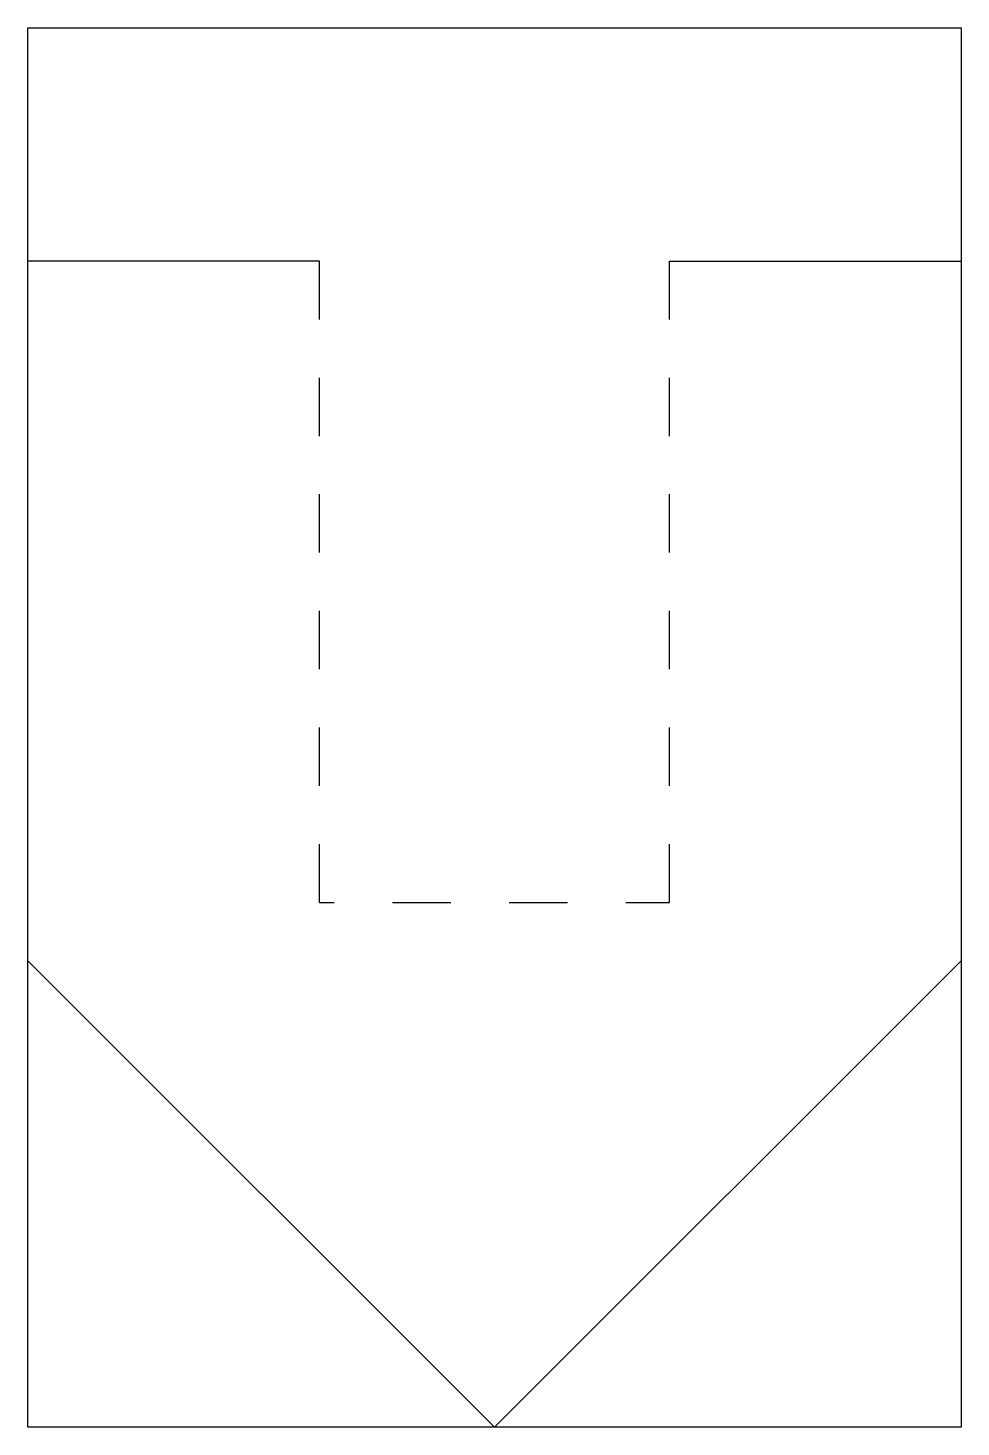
# Model space of a CAD drawing. Header units: millimetres. Extents: x -200 to 200, y -300 to 300.
import ezdxf

# ---------------------------------------------------------------- set-up
doc = ezdxf.new("R2010")
doc.units = ezdxf.units.MM

msp = doc.modelspace()

# ---------------------------------------------------------------- linework, layer by layer
at = {"color": 0, "linetype": 'ByBlock', "lineweight": -2}
for p, q in [((-75.000016, 200), (-200, 200)), ((-75.000016, 175), (-75.000016, 200)), ((74.999984, 175), (74.999984, 200)), ((74.999984, 200), (199.999968, 200)), ((-75.000016, 125), (-75.000016, 150)), ((74.999984, 125), (74.999984, 150)), ((-75.000016, 75), (-75.000016, 100)), ((74.999984, 75), (74.999984, 100)), ((-75.000016, 25), (-75.000016, 50)), ((74.999984, 25), (74.999984, 50)), ((-75.000016, -25), (-75.000016, 0)), ((74.999984, -25), (74.999984, 0)), ((-75.000016, -75), (-75.000016, -50)), ((74.999984, -75), (74.999984, -50)), ((-75.000016, -75), (-68.750016, -75)), ((-43.750016, -75), (-18.750016, -75)), ((6.249984, -75), (31.249984, -75)), ((56.249984, -75), (74.999984, -75)), ((-200, -100), (0, -300)), ((200, -100), (0, -300))]:
    msp.add_line(p, q, dxfattribs=at)
msp.add_lwpolyline([(-200, -300), (-200, 300), (200, 300), (200, -300)], close=True, dxfattribs=at)

doc.saveas('drawing.dxf')
